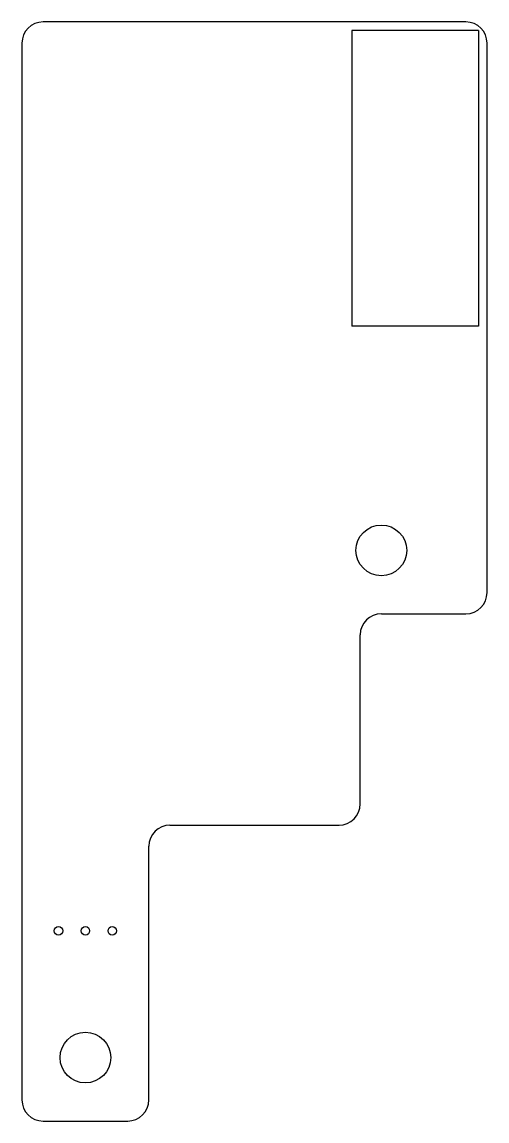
# Model space of a CAD drawing. Extents: x -72.7 to -50.7, y 14 to 66.
import ezdxf

# ---------------------------------------------------------------- set-up
doc = ezdxf.new("R2010")
doc.units = 0
doc.layers.add('VISIBLE', color=7, linetype='CONTINUOUS')

msp = doc.modelspace()

# ---------------------------------------------------------------- linework, layer by layer
at = {"layer": 'VISIBLE'}
for p, q in [((-51.678, 66), (-71.678, 66)), ((-51.078, 65.6), (-57.078, 65.6)), ((-57.078, 65.6), (-57.078, 51.6)), ((-51.078, 65.6), (-51.078, 51.6)), ((-72.678, 65), (-72.678, 15)), ((-50.678, 39), (-50.678, 65)), ((-51.078, 51.6), (-57.078, 51.6)), ((-55.678, 38), (-51.678, 38)), ((-56.678, 29), (-56.678, 37)), ((-65.678, 28), (-57.678, 28)), ((-66.678, 15), (-66.678, 27)), ((-71.678, 14), (-67.678, 14))]:
    msp.add_line(p, q, dxfattribs=at)
for centre, radius in [((-55.678, 41), 1.2), ((-70.948, 23), 0.2), ((-69.678, 23), 0.2), ((-68.408, 23), 0.2), ((-69.678, 17), 1.2)]:
    msp.add_circle(centre, radius, dxfattribs=at)
for centre, start, end in [((-71.678, 65), 90, 180), ((-51.678, 65), 0, 90), ((-51.678, 39), 270, 0), ((-55.678, 37), 90, 180), ((-57.678, 29), 270, 0), ((-65.678, 27), 90, 180), ((-71.678, 15), 180, 270), ((-67.678, 15), 270, 0)]:
    msp.add_arc(centre, 1, start, end, dxfattribs=at)

doc.saveas('drawing.dxf')
